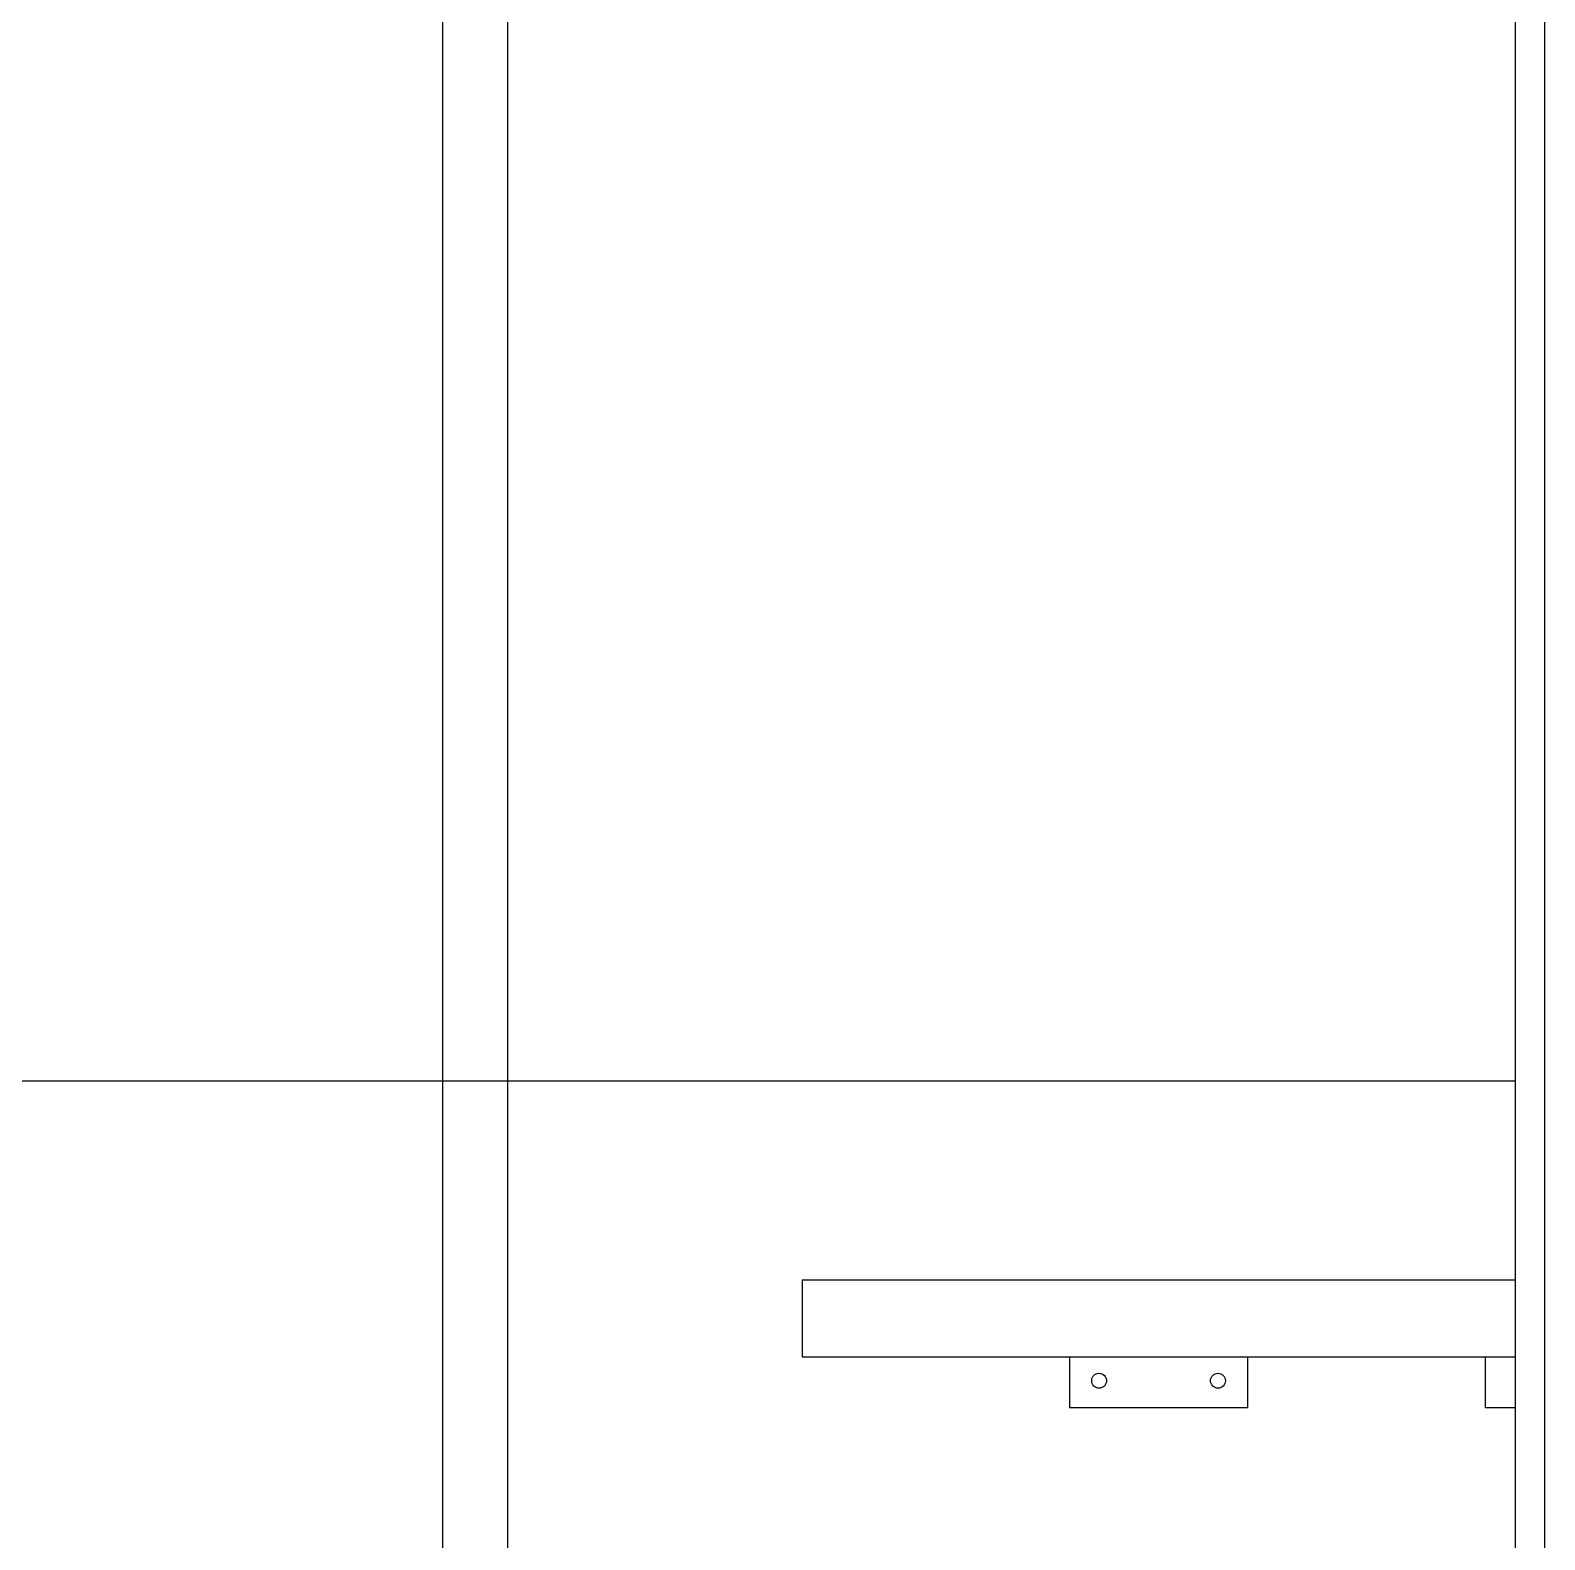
# Model space of a CAD drawing. Header units: millimetres. Extents: x 976 to 9349, y -1578 to 2211.
# Drawn here: x 2568.6 to 2619.6, y 181.1 to 231.9 of the extents above; entities that cross this region are included whole.
import ezdxf

# ---------------------------------------------------------------- set-up
doc = ezdxf.new("R2010")
doc.units = ezdxf.units.MM
for name, color, linetype in [('Płytki', 254, 'Continuous'), ('Wbudowane', 175, 'Continuous'), ('Ściany', 7, 'Continuous')]:
    doc.layers.add(name, color=color, linetype=linetype)

# ---------------------------------------------------------------- blocks, each defined once
blk = doc.blocks.new('Z$W@#22483')
blk.add_line((237.3, 0), (237.3, 257.2))
blk = doc.blocks.new('Z$W@#21058')
for p, q in [((13.825, 118.609), (13.825, 15.979)), ((16.025, 15.979), (16.025, 118.609))]:
    blk.add_line(p, q)
blk = doc.blocks.new('Z$W@#3795')
for p, q in [((0, 4.3), (0, 1.7)), ((0, 4.3), (24, 4.3)), ((24, 4.3), (24, 0)), ((0, 1.7), (24, 1.7)), ((9, 1.7), (9, 0)), ((15, 1.7), (15, 0)), ((23, 1.7), (23, 0)), ((9, 0), (15, 0)), ((23, 0), (24, 0))]:
    blk.add_line(p, q)
for centre in [(10, 0.9), (10, 0.9), (14, 0.9), (14, 0.9)]:
    blk.add_circle(centre, 0.25)

msp = doc.modelspace()

# ---------------------------------------------------------------- linework, layer by layer
at = {"layer": 'Płytki'}
for p, q in [((2618.606, 316.568), (2618.606, 120.868)), ((2383.306, 196.568), (2618.606, 196.568))]:
    msp.add_line(p, q, dxfattribs=at)

# ---------------------------------------------------------------- block references
at = {"layer": 'Wbudowane'}
for name, p in [('Z$W@#21058', (2568.681, 122.599)), ('Z$W@#3795', (2594.606, 185.568))]:
    msp.add_blockref(name, p, dxfattribs=at)
at = {"layer": 'Ściany'}
msp.add_blockref('Z$W@#22483', (2382.306, 59.868), dxfattribs=at)

doc.saveas('drawing.dxf')
